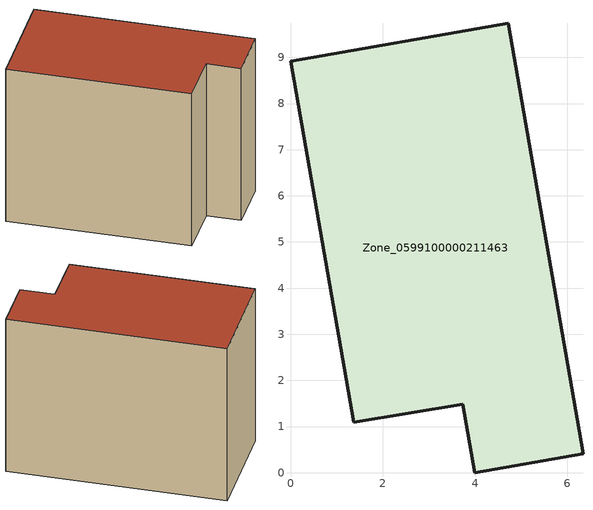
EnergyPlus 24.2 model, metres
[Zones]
Zone_0599100000211463
 floor ground (C_G): 3.73,1.48 1.37,1.09 0,8.92 4.72,9.74 6.34,0.41 3.99,0 z0
 wall outside (C_F): 4.72,9.74 0,8.92 1.37,1.09 3.73,1.48 3.99,0 6.34,0.41 4.72,9.74 z0:7.46
 roof outside (C_R): 3.99,0 6.34,0.41 4.72,9.74 0,8.92 1.37,1.09 3.73,1.48 z7.46
[BUILDING]
Pand.0599100000211463: North Axis=0; Terrain=City; Loads Convergence Tolerance Value=0.04; Temperature Convergence Tolerance Value=0.4; Solar Distribution=FullExterior; Maximum Number of Warmup Days=25; Minimum Number of Warmup Days=1
[Site:Location]
Rotterdam.The.Hague.AP_ZH_NLD Design_Conditions: Latitude=51.96; Longitude=4.45; Time Zone=1; Elevation=-4.5
[SITE:GROUNDTEMPERATURE:BUILDINGSURFACE]
18, 18, 18, 18, 18, 18, 18, 18, 18, 18, 18, 18
[MATERIAL] Thermal Absorptance=0.9; Solar Absorptance=0.7; Visible Absorptance=0.7
Name | Roughness | Thickness | Conductivity | Density | Specific Heat
G.TI.1946 | MediumSmooth | 0.15 | 1 | 540 | 1210
F.TI.1946 | Rough | 0.3 | 0.857143 | 1920 | 840
R.TI.1946 | MediumRough | 0.2 | 0.1 | 1500 | 1000
[CONSTRUCTION]
C_G: G.TI.1946
C_F: F.TI.1946
C_R: R.TI.1946
[ZONE]
Zone_0599100000211463: Type=1; Multiplier=1; Ceiling Height=Autocalculate; Volume=Autocalculate; Floor Area=autocalculate; Part of Total Floor Area=Yes
[ZONEINFILTRATION:DESIGNFLOWRATE]
Infil_Zone_0599100000211463: Zone or ZoneList or Space or SpaceList=Zone_0599100000211463; Schedule=AlwaysOn; Design Flow Rate Calculation Method=Flow/Area; Flow Rate per Floor Area=0.003; Constant Term Coefficient=1; Temperature Term Coefficient=0; Velocity Term Coefficient=0; Velocity Squared Term Coefficient=0
[HVACTEMPLATE:ZONE:IDEALLOADSAIRSYSTEM]
Zone_0599100000211463: Maximum Heating Supply Air Temperature=50; Minimum Cooling Supply Air Temperature=13; Maximum Heating Supply Air Humidity Ratio=0.0156; Minimum Cooling Supply Air Humidity Ratio=0.0077; Heating Limit=NoLimit; Cooling Limit=NoLimit; Dehumidification Control Type=ConstantSensibleHeatRatio; Cooling Sensible Heat Ratio=0.7; Dehumidification Setpoint=60; Humidification Control Type=None; Humidification Setpoint=30; Outdoor Air Method=None; Outdoor Air Flow Rate per Person=0.00944; Outdoor Air Flow Rate per Zone Floor Area=0; Outdoor Air Flow Rate per Zone=0; Demand Controlled Ventilation Type=None; Outdoor Air Economizer Type=NoEconomizer; Heat Recovery Type=None; Sensible Heat Recovery Effectiveness=0.7; Latent Heat Recovery Effectiveness=0.65
[ZONECONTROL:THERMOSTAT]
ThermostatControl_Zone_0599100000211463: Zone or ZoneList=Zone_0599100000211463; Control Type Schedule=DualSetpointControlType; Control 1=Thermostat_Zone_0599100000211463; Temperature Difference Between Cutout And Setpoint=0
[THERMOSTATSETPOINT:DUALSETPOINT]
Thermostat_Zone_0599100000211463: Heating Setpoint Temperature Schedule=HeatingSetpoint_Zone_0599100000211463; Cooling Setpoint Temperature Schedule=CoolingSetpoint_Zone_0599100000211463
[SCHEDULE:COMPACT]
HeatingSetpoint_Zone_0599100000211463: Through: 12/31, For: AllDays, Until: 24:00, 21
CoolingSetpoint_Zone_0599100000211463: Through: 12/31, For: AllDays, Until: 24:00, 24
DualSetpointControlType: Through: 12/31, For: AllDays, Until: 24:00, 4
AlwaysOn: Through: 12/31, For: AllDays, Until: 24:00, 1
